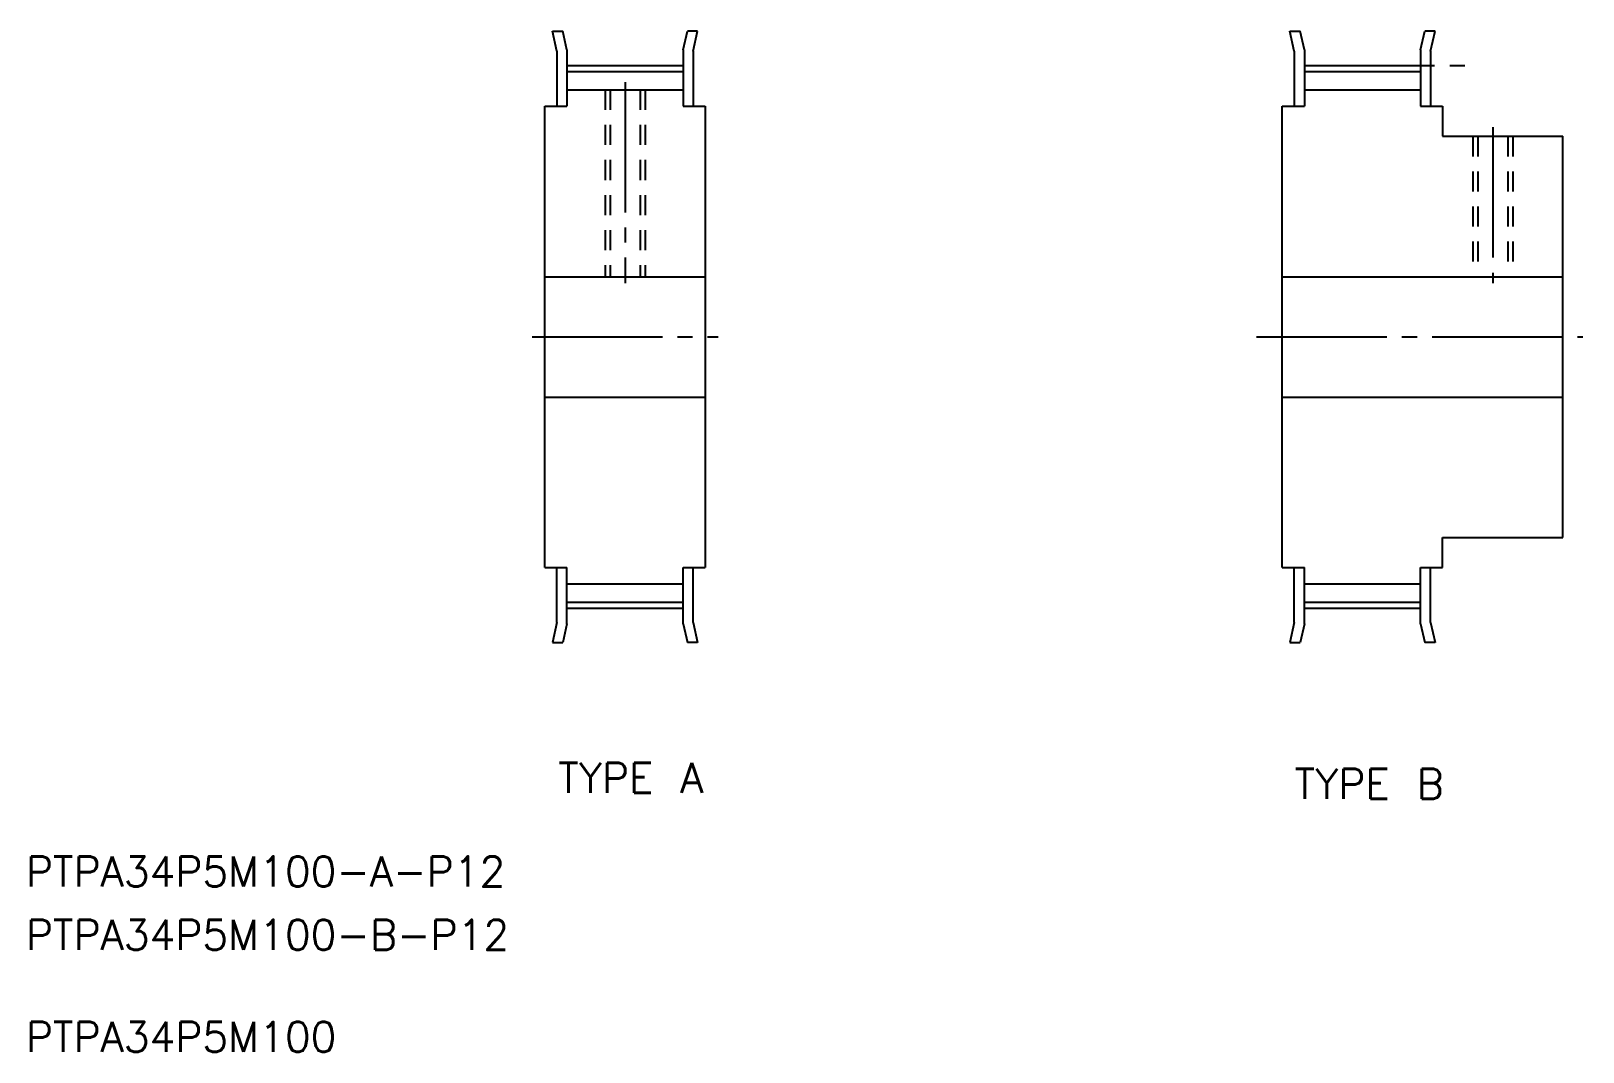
# Model space of a CAD drawing. Extents: x 122 to 277, y 154 to 256.
import ezdxf
from ezdxf.enums import TextEntityAlignment as Align

# ---------------------------------------------------------------- set-up
doc = ezdxf.new("R2010")
doc.units = 0
doc.linetypes.add('CENTER', pattern=[17.5, 13, -1.5, 1.5, -1.5])
doc.linetypes.add('DASHED', pattern=[3.5, 2, -1.5])
doc.layers.get('0').update_dxf_attribs({"linetype": 'CONTINUOUS'})
doc.layers.add('CENTER', color=1, linetype='CENTER')
doc.styles.get("Standard").update_dxf_attribs({"font": 'txt.shx', "bigfont": '@extfont2.shx'})

msp = doc.modelspace()

# ---------------------------------------------------------------- linework, layer by layer
at = {"color": 7, "linetype": 'CONTINUOUS'}
for p, q in [((174.15, 253.57), (173.71, 255.57)), ((173.71, 255.57), (174.73, 255.57)), ((175.15, 253.68), (174.73, 255.57)), ((186.75, 253.68), (187.17, 255.57)), ((188.19, 255.57), (187.17, 255.57)), ((187.75, 253.57), (188.19, 255.57)), ((247.72, 253.57), (247.27, 255.57)), ((247.27, 255.57), (248.3, 255.57)), ((248.72, 253.68), (248.3, 255.57)), ((260.32, 253.68), (260.74, 255.57)), ((261.76, 255.57), (260.74, 255.57)), ((261.32, 253.57), (261.76, 255.57)), ((174.15, 253.57), (174.15, 248.07)), ((175.15, 253.68), (175.15, 248.07)), ((186.75, 253.68), (186.75, 248.07)), ((187.75, 253.57), (187.75, 248.07)), ((247.72, 253.57), (247.72, 248.07)), ((248.72, 253.68), (248.72, 248.07)), ((260.32, 253.68), (260.32, 248.07)), ((261.32, 253.57), (261.32, 248.07)), ((175.15, 251.52), (186.75, 251.52)), ((248.72, 251.52), (260.32, 251.52)), ((172.95, 248.07), (175.15, 248.07)), ((172.95, 202.07), (172.95, 248.07)), ((186.75, 248.07), (188.95, 248.07)), ((188.95, 248.07), (188.95, 202.07)), ((246.52, 248.07), (248.72, 248.07)), ((246.52, 202.07), (246.52, 248.07)), ((260.32, 248.07), (262.52, 248.07)), ((262.52, 248.07), (262.52, 245.07)), ((262.52, 245.07), (274.52, 245.07)), ((274.52, 205.07), (274.52, 245.07)), ((172.95, 231.07), (188.95, 231.07)), ((246.52, 231.07), (274.52, 231.07)), ((172.95, 219.07), (188.95, 219.07)), ((246.52, 219.07), (274.52, 219.07)), ((262.52, 205.07), (274.52, 205.07)), ((262.52, 202.07), (262.52, 205.07)), ((172.95, 202.07), (175.15, 202.07)), ((174.15, 196.57), (174.15, 202.07)), ((175.15, 196.46), (175.15, 202.07)), ((186.75, 202.07), (188.95, 202.07)), ((186.75, 196.46), (186.75, 202.07)), ((187.75, 196.57), (187.75, 202.07)), ((246.52, 202.07), (248.72, 202.07)), ((247.72, 196.57), (247.72, 202.07)), ((248.72, 196.46), (248.72, 202.07)), ((260.32, 202.07), (262.52, 202.07)), ((260.32, 196.46), (260.32, 202.07)), ((261.32, 196.57), (261.32, 202.07)), ((175.15, 198.62), (186.75, 198.62)), ((248.72, 198.62), (260.32, 198.62)), ((174.15, 196.57), (173.71, 194.57)), ((175.15, 196.46), (174.73, 194.57)), ((186.75, 196.46), (187.17, 194.57)), ((187.75, 196.57), (188.19, 194.57)), ((247.72, 196.57), (247.27, 194.57)), ((248.72, 196.46), (248.3, 194.57)), ((260.32, 196.46), (260.74, 194.57)), ((261.32, 196.57), (261.76, 194.57)), ((173.71, 194.57), (174.73, 194.57)), ((188.19, 194.57), (187.17, 194.57)), ((247.27, 194.57), (248.3, 194.57)), ((261.76, 194.57), (260.74, 194.57))]:
    msp.add_line(p, q, dxfattribs=at)
at = {"color": 3, "linetype": 'CONTINUOUS'}
for p, q in [((175.15, 249.71), (186.75, 249.71)), ((248.72, 249.71), (260.32, 249.71)), ((175.15, 200.43), (186.75, 200.43)), ((248.72, 200.43), (260.32, 200.43))]:
    msp.add_line(p, q, dxfattribs=at)
at = {"color": 3, "linetype": 'DASHED'}
for p, q in [((178.95, 249.71), (178.95, 231.07)), ((179.45, 249.71), (179.45, 231.07)), ((182.45, 249.71), (182.45, 231.07)), ((182.95, 249.71), (182.95, 231.07)), ((265.52, 245.07), (265.52, 231.07)), ((266.02, 245.07), (266.02, 231.07)), ((269.02, 245.07), (269.02, 231.07)), ((269.52, 245.07), (269.52, 231.07))]:
    msp.add_line(p, q, dxfattribs=at)
at = {"layer": 'CENTER', "color": 1, "linetype": 'CENTER'}
for p, q in [((175.15, 252.13), (186.75, 252.13)), ((248.72, 252.13), (265.32, 252.13)), ((180.95, 250.47), (180.95, 230.42)), ((267.52, 245.97), (267.52, 230.42)), ((171.67, 225.07), (190.23, 225.07)), ((243.96, 225.07), (276.52, 225.07)), ((175.15, 198.02), (186.75, 198.02)), ((248.72, 198.02), (260.32, 198.02))]:
    msp.add_line(p, q, dxfattribs=at)

# ---------------------------------------------------------------- texts
at = {"color": 0, "linetype": 'CONTINUOUS'}
for s, p in [('TYPE A', (181.53, 181.08)), ('TYPE B', (255.18, 180.48))]:
    msp.add_text(s, height=3, dxfattribs=at).set_placement(p, align=Align.MIDDLE_CENTER)
at = {"color": 7, "linetype": 'CONTINUOUS'}
for s, p in [('PTPA34P5M100-A-P12', (121.17, 169.35)), ('PTPA34P5M100-B-P12', (121.17, 163.03)), ('PTPA34P5M100', (121.17, 152.85))]:
    msp.add_text(s, height=3, dxfattribs=at).set_placement(p, align=Align.BOTTOM_LEFT)

doc.saveas('drawing.dxf')
